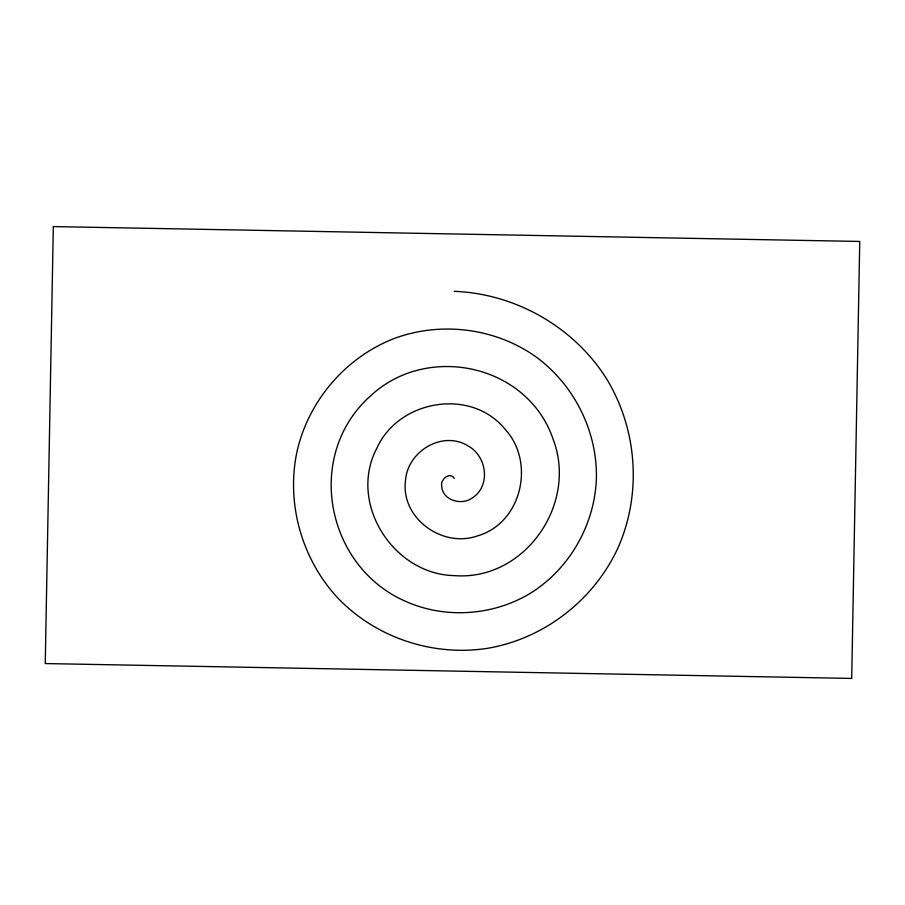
<?xml version="1.0" encoding="UTF-8"?>
<svg xmlns="http://www.w3.org/2000/svg" width="905" height="905" viewBox="0 0 905 905"><rect width="100%" height="100%" fill="white"/><g stroke="black" fill="none" stroke-linecap="round" stroke-linejoin="round"><path stroke-width="1.36" d="M454.186 291.32C515.33 293.684 573.634 326.716 606.395 378.516C637.335 429.072 642.052 493.802 617.911 548.034C593.827 600.083 544.244 638.636 487.614 648.297C432.85 656.815 375.258 637.629 337.135 597.266C300.98 557.842 285.55 501.302 297.564 449.072C309.872 398.981 346.977 356.366 395.315 338.085C442.013 321.218 495.963 328.187 536.405 357.17C574.799 385.541 597.979 432.42 596.338 480.216C594.087 525.975 568.985 569.449 529.911 593.556C492.23 616.056 444.231 619.122 404.264 600.75C325.37 565.24 304.759 454.763 370.202 396.232C426.855 342.701 527.717 364.183 553.125 439.242C578.012 504.04 524.651 581.214 454.186 575.614C393.211 574.256 347.814 503.078 376.853 448.19C398.585 399.84 471.03 387.272 505.114 429.298C535.658 462.365 521.665 523.429 477.274 535.964C442.341 548.294 400.293 518.022 405.542 480.216C407.669 451.199 442.771 429.943 468.326 446.075C486.947 456.177 491.064 486.324 472.048 498.089C461.211 505.929 441.832 500.08 441.64 485.419C440.611 479.107 450.158 471.482 454.186 478.326M53.316 226.578L45.25 663.557L851.707 678.422L859.75 241.454L53.316 226.578"/></g></svg>
